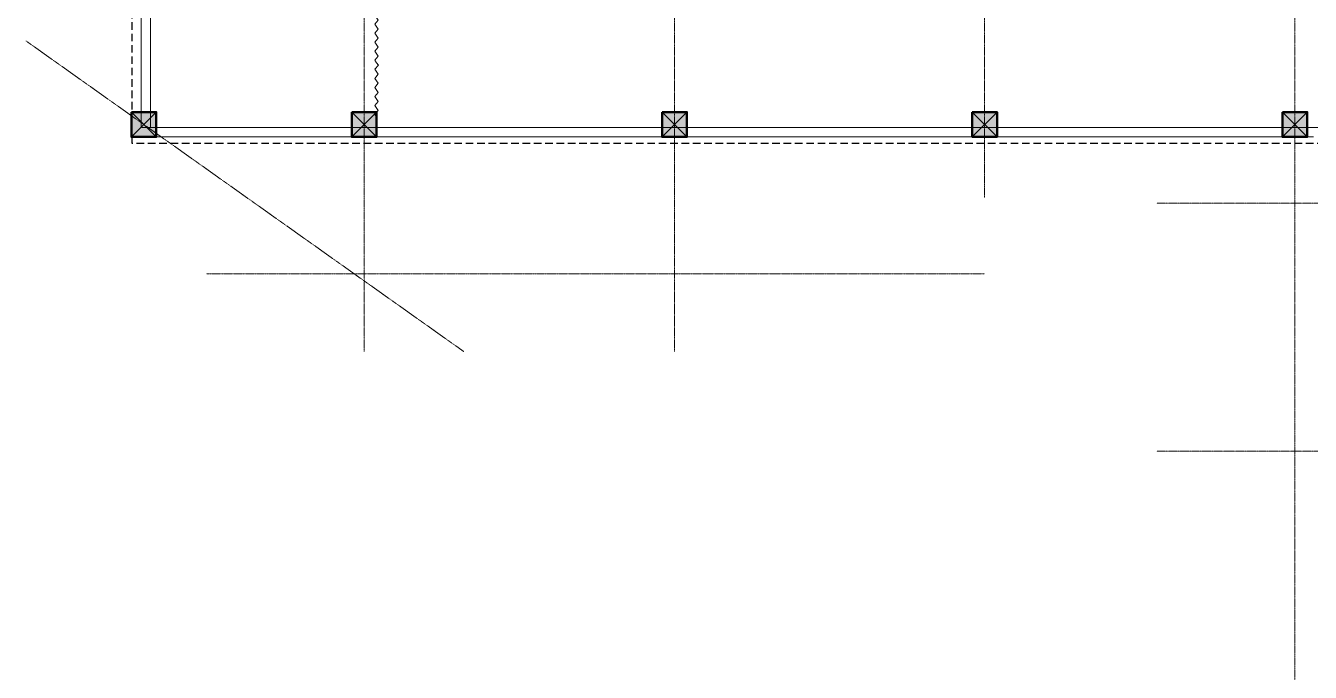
# Model space of a CAD drawing. Header units: millimetres. Extents: x 2399484 to 3337895, y 3598750 to 3969149.
# Drawn here: x 2555483 to 2586544, y 3655675 to 3671304 of the extents above; entities that cross this region are included whole.
import ezdxf

# ---------------------------------------------------------------- set-up
doc = ezdxf.new("R2010")
doc.units = ezdxf.units.MM
doc.header["$MEASUREMENT"] = 0
doc.linetypes.add('CENTER', pattern=[2, 1.25, -0.25, 0.25, -0.25])
doc.linetypes.add('DASHED', pattern=[0.75, 0.5, -0.25])
for name, color, linetype, lineweight in [('centreline', 52, 'CENTER', 5), ('Column-0.5', 14, 'Continuous', 50), ('Hatch', 9, 'Continuous', 9), ('stairs', 6, 'Continuous', 25), ('WALL 0.2', 7, 'Continuous', 20), ('WINDOW', 152, 'Continuous', 30)]:
    doc.layers.add(name, color=color, linetype=linetype, lineweight=lineweight)
doc.linetypes.add('ZIGZAG', pattern='A,0.0001,-0.2,[131,ltypeshp.shx,S=0.2,R=0,X=-0.2,Y=0],-0.4,[131,ltypeshp.shx,S=0.2,R=180,X=0.2,Y=0],-0.2', length=0.8001)

# ---------------------------------------------------------------- blocks, each defined once
blk = doc.blocks.new('2ft column')
at = {"layer": 'Hatch', "ltscale": 5}
h = blk.add_hatch(color=256, dxfattribs=at)
h.dxf.hatch_style = 1
h.paths.add_polyline_path([(2207385, 4176559), (2207985, 4176559), (2207985, 4175959), (2207385, 4175959)])
at = {"layer": 'Column-0.5', "ltscale": 5}
blk.add_lwpolyline([(2207385, 4176559), (2207985, 4176559), (2207985, 4175959), (2207385, 4175959)], close=True, dxfattribs=at)
at = {"layer": 'Defpoints', "ltscale": 5}
for points in [[(2207985, 4176559), (2207385, 4175959)], [(2207985, 4175959), (2207385, 4176559)]]:
    blk.add_lwpolyline(points, dxfattribs=at)

msp = doc.modelspace()

# ---------------------------------------------------------------- linework, layer by layer
at = {"layer": 'centreline', "ltscale": 5}
for p, q in [((2563668.8, 3694774.4), (2563668.8, 3663428.6)), ((2563668.8, 3694774.4), (2563668.8, 3663428.6)), ((2571168.8, 3694774.4), (2571168.8, 3663428.6)), ((2571168.8, 3694774.4), (2571168.8, 3663428.6)), ((2578668.8, 3694774.4), (2578668.8, 3667143.6)), ((2578668.8, 3694774.4), (2578668.8, 3667143.6)), ((2586168.8, 3694774.4), (2586168.8, 3652468)), ((2586168.8, 3694774.4), (2586168.8, 3652468)), ((2604746, 3667016.3), (2582832.4, 3667016.3)), ((2604746, 3667016.3), (2582832.4, 3667016.3)), ((2578668.8, 3665308), (2559857.6, 3665308)), ((2604746, 3661016.3), (2582832.4, 3661016.3)), ((2604746, 3661016.3), (2582832.4, 3661016.3))]:
    msp.add_line(p, q, dxfattribs=at)
msp.add_lwpolyline([(2555483.2, 3670941.2), (2566074.4, 3663428.6)], dxfattribs=at)
at = {"layer": 'stairs', "linetype": 'DASHED', "ltscale": 366}
msp.add_lwpolyline([(2602218.8, 3660716.3), (2602218.8, 3659816.3), (2594107.5, 3659816.3), (2593207.5, 3659816.3), (2593207.5, 3668457.1), (2558057.6, 3668457.1), (2558057.6, 3671787.9)], dxfattribs=at)
at = {"layer": 'WALL 0.2', "ltscale": 5}
for p, q in [((2558274, 3671793), (2558274, 3668851.4)), ((2558504, 3671793), (2558504, 3668851.4)), ((2558057.6, 3668616.3), (2586618.8, 3668616.3)), ((2558287.6, 3668846.3), (2586848.8, 3668846.3))]:
    msp.add_line(p, q, dxfattribs=at)
at = {"layer": 'WINDOW', "linetype": 'ZIGZAG', "lineweight": 20, "ltscale": 0.5}
for points in [[(2563968.8, 3671716.3), (2564011.2, 3671660.4), (2563926.2, 3671559.4), (2564009.2, 3671439.6), (2563926.2, 3671341), (2564009.2, 3671221.2), (2563926.2, 3671122.6), (2564009.2, 3671002.8), (2563926.2, 3670904.2), (2564009.2, 3670784.4), (2563926.2, 3670685.8), (2564009.2, 3670566), (2563926.2, 3670467.5), (2563968.8, 3670406)], [(2563968.8, 3670406), (2564011.2, 3670350.1), (2563926.2, 3670249.1), (2564009.2, 3670129.3), (2563926.2, 3670030.7), (2564009.2, 3669910.9), (2563926.2, 3669812.3), (2564009.2, 3669692.5), (2563926.2, 3669593.9), (2564009.2, 3669474.1), (2563926.2, 3669375.5), (2564009.2, 3669255.7), (2563926.2, 3669157.2), (2563968.8, 3669095.7)]]:
    msp.add_lwpolyline(points, dxfattribs=at)

# ---------------------------------------------------------------- block references
at = {"layer": 'Hatch'}
for p in [(350653, -507342.2), (355983.9, -507342.2), (363483.9, -507342.2), (370983.9, -507342.2), (378483.9, -507342.2)]:
    msp.add_blockref('2ft column', p, dxfattribs=at)

doc.saveas('drawing.dxf')
